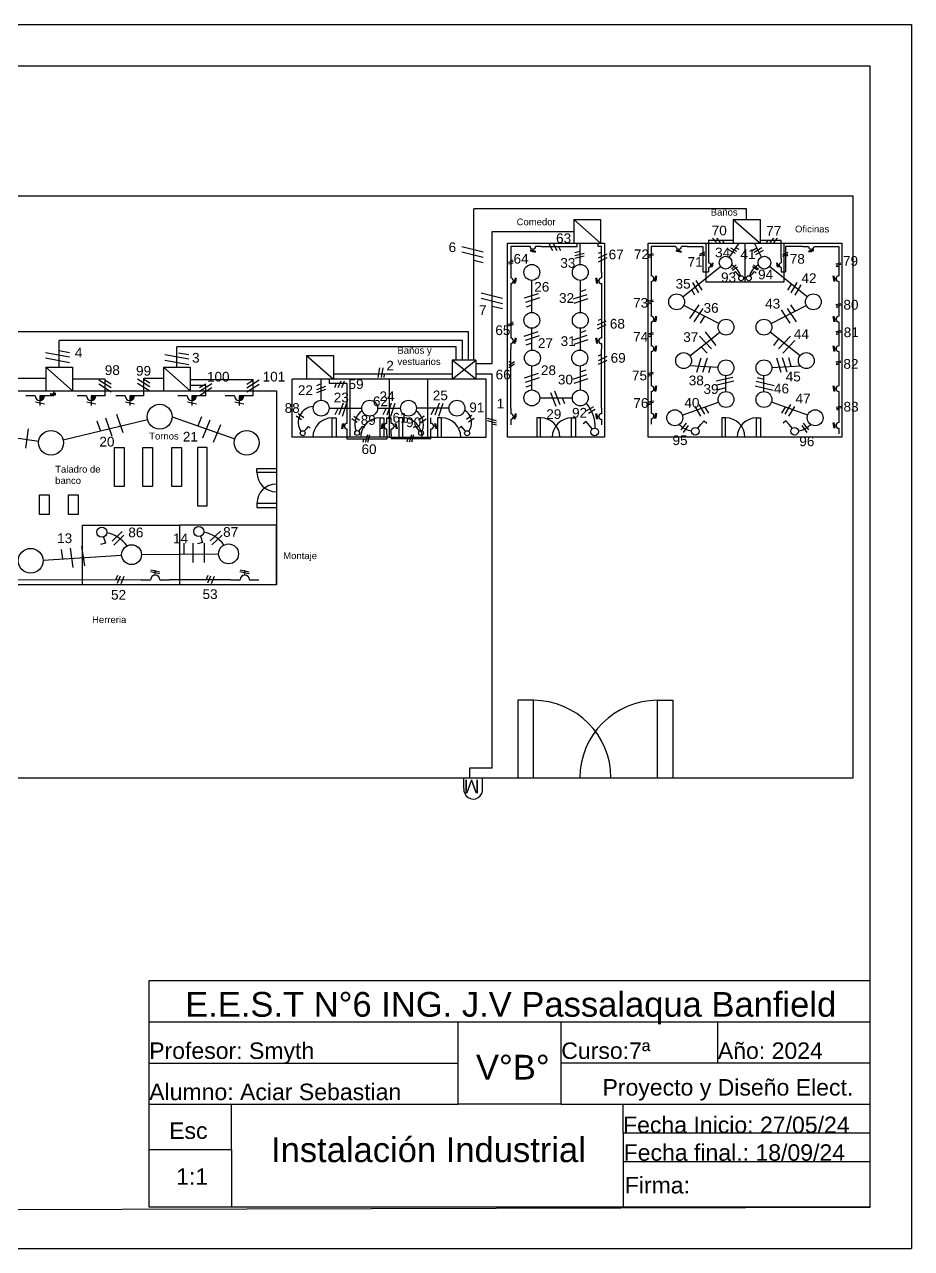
# Model space of a CAD drawing. Header units: metres. Extents: x 1827199 to 1827927, y 1261202 to 1261265.
# Drawn here: x 1827534 to 1827579.8, y 1261201.9 to 1261265 of the extents above; entities that cross this region are included whole.
import ezdxf

# ---------------------------------------------------------------- set-up
doc = ezdxf.new("R2010")
doc.units = ezdxf.units.M
for name, color, linetype, true_color in [('IUG 1', 212, 'Continuous', 0xbd00bd), ('Llaves', 7, 'Continuous', 0x594fb0), ('TP', 7, 'Continuous', 0x0544ff), ('TS', 7, 'Continuous', 0x0a9e4f)]:
    doc.layers.add(name, color=color, linetype=linetype, true_color=true_color)
for name, color, linetype in [('IUG 2', 1, 'Continuous'), ('IUG 5', 242, 'Continuous'), ('Ref', 7, 'Continuous'), ('TUG 1-2', 130, 'Continuous'), ('TUG 3', 120, 'Continuous'), ('TUG 5', 90, 'Continuous'), ('TUG 5-2', 140, 'Continuous'), ('TUG1', 50, 'Continuous')]:
    doc.layers.add(name, color=color, linetype=linetype)
doc.styles.get("Standard").update_dxf_attribs({"font": 'arial.ttf'})

msp = doc.modelspace()

# ---------------------------------------------------------------- hatches: boundary and pattern name
at = {"true_color": 0x000000}
h = msp.add_hatch(color=18, dxfattribs=at)
h.dxf.hatch_style = 1
h.paths.add_polyline_path([(1827535.041, 1261245.827), (1827534.801, 1261245.827), (1827534.801, 1261245.587, 0.414214)])
h = msp.add_hatch(color=18, dxfattribs=at)
h.dxf.hatch_style = 1
h.paths.add_polyline_path([(1827537.69, 1261245.827), (1827537.45, 1261245.827), (1827537.45, 1261245.587, 0.414214)])
h = msp.add_hatch(color=18, dxfattribs=at)
h.dxf.hatch_style = 1
h.paths.add_polyline_path([(1827539.682, 1261245.827), (1827539.442, 1261245.827), (1827539.442, 1261245.587, 0.414214)])
h = msp.add_hatch(color=18, dxfattribs=at)
h.dxf.hatch_style = 1
h.paths.add_polyline_path([(1827542.882, 1261245.827), (1827542.642, 1261245.827), (1827542.642, 1261245.587, 0.414214)])
h = msp.add_hatch(color=18, dxfattribs=at)
h.dxf.hatch_style = 1
h.paths.add_polyline_path([(1827545.32, 1261245.827), (1827545.08, 1261245.827), (1827545.08, 1261245.587, 0.414214)])

# ---------------------------------------------------------------- linework, layer by layer
for p, q in [((1827490.506, 1261264.974), (1827579.756, 1261264.974)), ((1827579.756, 1261264.974), (1827579.756, 1261201.862)), ((1827494.756, 1261262.849), (1827577.631, 1261262.849)), ((1827577.631, 1261203.987), (1827577.631, 1261262.849)), ((1827576.751, 1261256.128), (1827496.751, 1261256.128)), ((1827576.751, 1261226.128), (1827576.751, 1261256.128)), ((1827562.339, 1261254.915), (1827563.723, 1261254.915)), ((1827562.339, 1261254.915), (1827563.723, 1261253.692)), ((1827562.339, 1261254.915), (1827562.339, 1261253.692)), ((1827563.723, 1261254.915), (1827563.723, 1261253.692)), ((1827570.562, 1261254.915), (1827571.946, 1261254.915)), ((1827570.562, 1261254.915), (1827571.946, 1261253.692)), ((1827570.562, 1261254.915), (1827570.562, 1261253.692)), ((1827571.946, 1261254.915), (1827571.946, 1261253.692)), ((1827558.927, 1261253.692), (1827563.927, 1261253.692)), ((1827558.927, 1261243.692), (1827558.927, 1261253.692)), ((1827560.083, 1261253.533), (1827559.795, 1261253.533)), ((1827560.659, 1261253.533), (1827560.371, 1261253.533)), ((1827563.927, 1261253.692), (1827563.927, 1261243.692)), ((1827566.168, 1261253.692), (1827576.168, 1261253.692)), ((1827566.168, 1261243.692), (1827566.168, 1261253.692)), ((1827567.606, 1261253.533), (1827567.318, 1261253.533)), ((1827568.182, 1261253.533), (1827567.894, 1261253.533)), ((1827569.168, 1261251.692), (1827569.168, 1261253.692)), ((1827571.168, 1261253.692), (1827571.168, 1261251.692)), ((1827573.168, 1261253.692), (1827573.168, 1261251.692)), ((1827574.154, 1261253.533), (1827574.442, 1261253.533)), ((1827574.73, 1261253.533), (1827575.018, 1261253.533)), ((1827576.168, 1261253.692), (1827576.168, 1261243.692)), ((1827559.079, 1261252.811), (1827559.202, 1261252.836)), ((1827560.086, 1261253.297), (1827560.368, 1261253.237)), ((1827560.094, 1261253.347), (1827560.376, 1261253.287)), ((1827560.227, 1261253.389), (1827560.227, 1261253.236)), ((1827566.439, 1261253.151), (1827566.185, 1261253.1)), ((1827566.45, 1261253.081), (1827566.196, 1261253.03)), ((1827566.327, 1261252.98), (1827566.204, 1261252.956)), ((1827567.609, 1261253.297), (1827567.891, 1261253.237)), ((1827567.616, 1261253.347), (1827567.898, 1261253.287)), ((1827567.75, 1261253.389), (1827567.75, 1261253.236)), ((1827568.831, 1261253.048), (1827569.099, 1261253.162)), ((1827568.833, 1261253.132), (1827569.1, 1261253.247)), ((1827568.989, 1261253.04), (1827569.105, 1261253.09)), ((1827569.295, 1261252.913), (1827569.295, 1261252.682)), ((1827573.041, 1261252.913), (1827573.041, 1261252.682)), ((1827573.117, 1261253.033), (1827573.385, 1261253.147)), ((1827573.119, 1261253.118), (1827573.387, 1261253.232)), ((1827573.275, 1261253.025), (1827573.391, 1261253.075)), ((1827574.72, 1261253.347), (1827574.437, 1261253.287)), ((1827574.727, 1261253.297), (1827574.445, 1261253.237)), ((1827574.586, 1261253.389), (1827574.586, 1261253.236)), ((1827558.955, 1261252.711), (1827559.21, 1261252.762)), ((1827558.967, 1261252.64), (1827559.221, 1261252.691)), ((1827559.086, 1261252.192), (1827559.086, 1261251.904)), ((1827563.768, 1261252.192), (1827563.768, 1261251.904)), ((1827566.327, 1261252.297), (1827566.327, 1261252.009)), ((1827569.295, 1261252.452), (1827569.295, 1261252.222)), ((1827569.41, 1261252.567), (1827569.533, 1261252.567)), ((1827569.444, 1261252.46), (1827569.492, 1261252.686)), ((1827569.484, 1261252.454), (1827569.532, 1261252.68)), ((1827570.721, 1261252.585), (1827570.467, 1261252.366)), ((1827570.525, 1261252.304), (1827570.788, 1261252.471)), ((1827570.681, 1261252.245), (1827570.587, 1261252.158)), ((1827570.785, 1261252.119), (1827570.681, 1261252.245)), ((1827571.811, 1261252.304), (1827571.548, 1261252.471)), ((1827571.55, 1261252.119), (1827571.654, 1261252.245)), ((1827571.615, 1261252.585), (1827571.868, 1261252.366)), ((1827571.654, 1261252.245), (1827571.749, 1261252.158)), ((1827572.851, 1261252.454), (1827572.803, 1261252.68)), ((1827572.925, 1261252.567), (1827572.803, 1261252.567)), ((1827572.892, 1261252.46), (1827572.844, 1261252.686)), ((1827573.041, 1261252.452), (1827573.041, 1261252.222)), ((1827576.107, 1261252.675), (1827575.853, 1261252.624)), ((1827576.119, 1261252.604), (1827575.864, 1261252.553)), ((1827575.995, 1261252.504), (1827575.872, 1261252.479)), ((1827576.009, 1261252.297), (1827576.009, 1261252.009)), ((1827559.086, 1261251.616), (1827559.086, 1261251.328)), ((1827559.23, 1261251.76), (1827559.383, 1261251.76)), ((1827559.272, 1261251.626), (1827559.332, 1261251.908)), ((1827559.323, 1261251.619), (1827559.382, 1261251.901)), ((1827563.624, 1261251.76), (1827563.47, 1261251.76)), ((1827563.531, 1261251.619), (1827563.471, 1261251.901)), ((1827563.582, 1261251.626), (1827563.522, 1261251.908)), ((1827563.768, 1261251.616), (1827563.768, 1261251.328)), ((1827566.327, 1261251.721), (1827566.327, 1261251.433)), ((1827566.471, 1261251.865), (1827566.624, 1261251.865)), ((1827566.513, 1261251.731), (1827566.573, 1261252.013)), ((1827566.563, 1261251.724), (1827566.623, 1261252.006)), ((1827568.786, 1261251.144), (1827568.476, 1261251.663)), ((1827568.959, 1261251.268), (1827568.65, 1261251.781)), ((1827571.168, 1261251.692), (1827569.168, 1261251.692)), ((1827570.891, 1261251.991), (1827570.785, 1261252.119)), ((1827573.168, 1261251.692), (1827571.168, 1261251.692)), ((1827571.444, 1261251.991), (1827571.55, 1261252.119)), ((1827573.377, 1261251.268), (1827573.563, 1261251.577)), ((1827573.55, 1261251.144), (1827573.859, 1261251.663)), ((1827575.865, 1261251.865), (1827575.711, 1261251.865)), ((1827575.772, 1261251.724), (1827575.712, 1261252.006)), ((1827575.823, 1261251.731), (1827575.763, 1261252.013)), ((1827576.009, 1261251.721), (1827576.009, 1261251.433)), ((1827560.504, 1261251.094), (1827559.782, 1261250.858)), ((1827562.304, 1261250.824), (1827563.025, 1261251.06)), ((1827562.683, 1261251.204), (1827562.985, 1261251.302)), ((1827568.581, 1261251.024), (1827568.419, 1261251.295)), ((1827573.755, 1261251.024), (1827574.064, 1261251.543)), ((1827560.565, 1261250.879), (1827559.843, 1261250.643)), ((1827560.185, 1261250.499), (1827559.884, 1261250.4)), ((1827562.365, 1261250.608), (1827563.086, 1261250.844)), ((1827566.436, 1261250.754), (1827566.182, 1261250.703)), ((1827566.448, 1261250.683), (1827566.193, 1261250.632)), ((1827566.324, 1261250.583), (1827566.201, 1261250.558)), ((1827568.325, 1261249.823), (1827568.799, 1261250.525)), ((1827568.99, 1261250.334), (1827568.534, 1261249.651)), ((1827573.345, 1261250.334), (1827573.801, 1261249.651)), ((1827573.759, 1261250.196), (1827573.536, 1261250.525)), ((1827576.109, 1261250.576), (1827575.855, 1261250.525)), ((1827576.12, 1261250.505), (1827575.866, 1261250.454)), ((1827575.997, 1261250.405), (1827575.874, 1261250.38)), ((1827566.327, 1261250.215), (1827566.327, 1261249.927)), ((1827566.471, 1261249.783), (1827566.624, 1261249.783)), ((1827566.513, 1261249.649), (1827566.573, 1261249.931)), ((1827566.563, 1261249.642), (1827566.623, 1261249.924)), ((1827569.086, 1261249.934), (1827568.851, 1261249.582)), ((1827573.029, 1261250.265), (1827573.485, 1261249.582)), ((1827575.865, 1261249.783), (1827575.711, 1261249.783)), ((1827575.772, 1261249.642), (1827575.712, 1261249.924)), ((1827575.823, 1261249.649), (1827575.763, 1261249.931)), ((1827576.009, 1261250.215), (1827576.009, 1261249.927)), ((1827558.962, 1261249.521), (1827559.217, 1261249.572)), ((1827558.974, 1261249.45), (1827559.228, 1261249.501)), ((1827559.086, 1261249.621), (1827559.209, 1261249.646)), ((1827559.086, 1261249.096), (1827559.086, 1261248.808)), ((1827560.491, 1261249.129), (1827559.769, 1261248.893)), ((1827562.684, 1261249.093), (1827562.986, 1261249.192)), ((1827563.768, 1261249.096), (1827563.768, 1261248.808)), ((1827566.439, 1261249.072), (1827566.185, 1261249.021)), ((1827566.327, 1261249.639), (1827566.327, 1261249.351)), ((1827569.684, 1261248.415), (1827569.124, 1261249.131)), ((1827576.109, 1261249.177), (1827575.855, 1261249.126)), ((1827576.121, 1261249.106), (1827575.866, 1261249.055)), ((1827576.009, 1261249.639), (1827576.009, 1261249.351)), ((1827559.086, 1261248.52), (1827559.086, 1261248.232)), ((1827559.23, 1261248.664), (1827559.383, 1261248.664)), ((1827559.272, 1261248.53), (1827559.332, 1261248.812)), ((1827559.323, 1261248.523), (1827559.382, 1261248.805)), ((1827560.551, 1261248.914), (1827559.83, 1261248.678)), ((1827560.172, 1261248.534), (1827559.87, 1261248.435)), ((1827562.305, 1261248.713), (1827563.026, 1261248.949)), ((1827562.365, 1261248.498), (1827563.087, 1261248.734)), ((1827563.624, 1261248.664), (1827563.47, 1261248.664)), ((1827563.531, 1261248.523), (1827563.471, 1261248.805)), ((1827563.582, 1261248.53), (1827563.522, 1261248.812)), ((1827563.768, 1261248.52), (1827563.768, 1261248.232)), ((1827566.45, 1261249.002), (1827566.196, 1261248.951)), ((1827566.327, 1261248.901), (1827566.204, 1261248.877)), ((1827566.327, 1261248.692), (1827566.327, 1261248.404)), ((1827566.513, 1261248.126), (1827566.573, 1261248.408)), ((1827569.438, 1261248.249), (1827568.82, 1261248.896)), ((1827572.652, 1261248.415), (1827572.919, 1261248.758)), ((1827572.897, 1261248.249), (1827573.515, 1261248.896)), ((1827573.12, 1261248.025), (1827573.738, 1261248.672)), ((1827575.823, 1261248.126), (1827575.763, 1261248.408)), ((1827575.997, 1261249.006), (1827575.874, 1261248.981)), ((1827576.009, 1261248.692), (1827576.009, 1261248.404)), ((1827548.562, 1261247.915), (1827549.945, 1261247.915)), ((1827548.562, 1261247.915), (1827549.945, 1261246.692)), ((1827548.562, 1261247.915), (1827548.562, 1261246.692)), ((1827549.945, 1261247.915), (1827549.945, 1261246.692)), ((1827566.327, 1261248.116), (1827566.327, 1261247.828)), ((1827566.471, 1261248.26), (1827566.624, 1261248.26)), ((1827566.563, 1261248.119), (1827566.623, 1261248.401)), ((1827568.687, 1261247.046), (1827568.915, 1261247.786)), ((1827569.216, 1261248.025), (1827568.903, 1261248.352)), ((1827569, 1261247.046), (1827569.228, 1261247.786)), ((1827573.034, 1261247.036), (1827572.806, 1261247.777)), ((1827573.335, 1261247.046), (1827573.107, 1261247.786)), ((1827573.558, 1261247.342), (1827573.421, 1261247.786)), ((1827575.865, 1261248.26), (1827575.711, 1261248.26)), ((1827575.772, 1261248.119), (1827575.712, 1261248.401)), ((1827576.009, 1261248.116), (1827576.009, 1261247.828)), ((1827535.107, 1261247.3), (1827536.491, 1261247.3)), ((1827535.107, 1261247.3), (1827536.491, 1261246.077)), ((1827535.107, 1261247.3), (1827535.107, 1261246.077)), ((1827536.491, 1261247.3), (1827536.491, 1261246.077)), ((1827541.177, 1261247.3), (1827542.56, 1261247.3)), ((1827541.177, 1261247.3), (1827542.56, 1261246.077)), ((1827541.177, 1261247.3), (1827541.177, 1261246.077)), ((1827542.56, 1261247.3), (1827542.56, 1261246.077)), ((1827557.285, 1261246.692), (1827556.062, 1261247.672)), ((1827556.062, 1261246.692), (1827557.285, 1261247.672)), ((1827557.285, 1261247.672), (1827557.285, 1261246.692)), ((1827562.673, 1261247.073), (1827562.974, 1261247.172)), ((1827569.301, 1261247.036), (1827569.386, 1261247.31)), ((1827576.106, 1261247.622), (1827575.852, 1261247.571)), ((1827576.118, 1261247.551), (1827575.863, 1261247.5)), ((1827575.995, 1261247.45), (1827575.871, 1261247.426)), ((1827547.815, 1261243.692), (1827547.815, 1261246.692)), ((1827550.815, 1261246.692), (1827547.815, 1261246.692)), ((1827550.815, 1261243.692), (1827550.815, 1261246.692)), ((1827552.815, 1261246.692), (1827550.815, 1261246.692)), ((1827552.815, 1261246.692), (1827552.815, 1261243.692)), ((1827554.815, 1261246.692), (1827552.815, 1261246.692)), ((1827554.815, 1261243.692), (1827554.815, 1261246.692)), ((1827557.815, 1261246.692), (1827554.815, 1261246.692)), ((1827557.815, 1261243.692), (1827557.815, 1261246.692)), ((1827560.496, 1261246.972), (1827559.774, 1261246.736)), ((1827560.556, 1261246.756), (1827559.835, 1261246.521)), ((1827562.293, 1261246.694), (1827563.015, 1261246.93)), ((1827562.354, 1261246.478), (1827563.075, 1261246.714)), ((1827566.438, 1261247.033), (1827566.183, 1261246.982)), ((1827566.449, 1261246.962), (1827566.195, 1261246.911)), ((1827566.326, 1261246.862), (1827566.203, 1261246.837)), ((1827566.327, 1261246.632), (1827566.327, 1261246.344)), ((1827570.59, 1261246.583), (1827569.656, 1261246.362)), ((1827570.547, 1261246.768), (1827569.677, 1261246.583)), ((1827571.746, 1261246.583), (1827572.68, 1261246.362)), ((1827571.789, 1261246.768), (1827572.147, 1261246.692)), ((1827576.009, 1261246.632), (1827576.009, 1261246.344)), ((1827507.003, 1261246.077), (1827547.003, 1261246.077)), ((1827547.003, 1261246.077), (1827547.003, 1261236.077)), ((1827560.177, 1261246.377), (1827559.875, 1261246.278)), ((1827561.131, 1261246.003), (1827561.416, 1261245.299)), ((1827561.341, 1261246.078), (1827561.627, 1261245.375)), ((1827566.327, 1261246.056), (1827566.327, 1261245.768)), ((1827566.471, 1261246.2), (1827566.624, 1261246.2)), ((1827566.513, 1261246.066), (1827566.573, 1261246.348)), ((1827566.563, 1261246.059), (1827566.623, 1261246.341)), ((1827570.189, 1261246.24), (1827569.71, 1261246.126)), ((1827571.692, 1261246.347), (1827572.626, 1261246.126)), ((1827575.865, 1261246.2), (1827575.711, 1261246.2)), ((1827575.772, 1261246.059), (1827575.712, 1261246.341)), ((1827575.823, 1261246.066), (1827575.763, 1261246.348)), ((1827576.009, 1261246.056), (1827576.009, 1261245.768)), ((1827534.561, 1261245.827), (1827534.081, 1261245.827)), ((1827534.578, 1261245.516), (1827535.048, 1261245.416)), ((1827535.041, 1261245.827), (1827534.801, 1261245.827)), ((1827534.801, 1261245.827), (1827534.801, 1261245.587)), ((1827534.801, 1261245.587), (1827534.801, 1261245.331)), ((1827535.521, 1261245.827), (1827535.041, 1261245.827)), ((1827537.21, 1261245.827), (1827536.73, 1261245.827)), ((1827537.226, 1261245.516), (1827537.697, 1261245.416)), ((1827537.69, 1261245.827), (1827537.45, 1261245.827)), ((1827537.45, 1261245.827), (1827537.45, 1261245.587)), ((1827537.45, 1261245.587), (1827537.45, 1261245.331)), ((1827538.17, 1261245.827), (1827537.69, 1261245.827)), ((1827539.202, 1261245.827), (1827538.722, 1261245.827)), ((1827539.219, 1261245.516), (1827539.689, 1261245.416)), ((1827539.682, 1261245.827), (1827539.442, 1261245.827)), ((1827539.442, 1261245.827), (1827539.442, 1261245.587)), ((1827539.442, 1261245.587), (1827539.442, 1261245.331)), ((1827540.162, 1261245.827), (1827539.682, 1261245.827)), ((1827542.402, 1261245.827), (1827541.922, 1261245.827)), ((1827542.419, 1261245.516), (1827542.889, 1261245.416)), ((1827542.882, 1261245.827), (1827542.642, 1261245.827)), ((1827542.642, 1261245.827), (1827542.642, 1261245.587)), ((1827542.642, 1261245.587), (1827542.642, 1261245.331)), ((1827543.362, 1261245.827), (1827542.882, 1261245.827)), ((1827544.84, 1261245.827), (1827544.36, 1261245.827)), ((1827544.857, 1261245.516), (1827545.327, 1261245.416)), ((1827545.32, 1261245.827), (1827545.08, 1261245.827)), ((1827545.08, 1261245.827), (1827545.08, 1261245.587)), ((1827545.08, 1261245.587), (1827545.08, 1261245.331)), ((1827545.8, 1261245.827), (1827545.32, 1261245.827)), ((1827550.441, 1261245.456), (1827550.218, 1261244.84)), ((1827550.622, 1261245.443), (1827550.404, 1261244.767)), ((1827552.923, 1261245.452), (1827552.701, 1261244.835)), ((1827553.105, 1261245.438), (1827552.887, 1261244.763)), ((1827555.405, 1261245.444), (1827555.183, 1261244.827)), ((1827555.587, 1261245.43), (1827555.369, 1261244.755)), ((1827561.746, 1261245.726), (1827561.866, 1261245.432)), ((1827563.351, 1261245.257), (1827562.999, 1261245.056)), ((1827566.442, 1261245.553), (1827566.188, 1261245.502)), ((1827566.454, 1261245.482), (1827566.199, 1261245.431)), ((1827566.331, 1261245.382), (1827566.207, 1261245.357)), ((1827568.899, 1261244.782), (1827568.601, 1261245.279)), ((1827569.103, 1261244.878), (1827568.805, 1261245.375)), ((1827569.097, 1261245.249), (1827569.279, 1261244.933)), ((1827573.239, 1261245.249), (1827573.057, 1261244.933)), ((1827573.233, 1261244.878), (1827573.531, 1261245.375)), ((1827573.437, 1261244.782), (1827573.734, 1261245.279)), ((1827576.125, 1261245.285), (1827575.87, 1261245.234)), ((1827538.538, 1261243.726), (1827538.208, 1261244.673)), ((1827539.099, 1261243.921), (1827538.769, 1261244.869)), ((1827542.968, 1261244.297), (1827543.162, 1261244.764)), ((1827548.304, 1261244.592), (1827548.027, 1261244.778)), ((1827548.132, 1261244.912), (1827548.424, 1261244.706)), ((1827550.182, 1261245.192), (1827550.01, 1261244.853)), ((1827550.657, 1261244.409), (1827550.657, 1261244.697)), ((1827551.174, 1261244.458), (1827550.897, 1261244.644)), ((1827551.002, 1261244.778), (1827551.294, 1261244.573)), ((1827552.664, 1261245.188), (1827552.492, 1261244.849)), ((1827552.703, 1261244.409), (1827552.703, 1261244.697)), ((1827552.927, 1261244.409), (1827552.927, 1261244.697)), ((1827554.629, 1261244.778), (1827554.337, 1261244.573)), ((1827554.457, 1261244.458), (1827554.734, 1261244.644)), ((1827555.147, 1261245.179), (1827554.974, 1261244.841)), ((1827554.974, 1261244.409), (1827554.974, 1261244.697)), ((1827557.091, 1261244.812), (1827556.799, 1261244.607)), ((1827556.918, 1261244.492), (1827557.196, 1261244.679)), ((1827559.086, 1261245.195), (1827559.086, 1261244.907)), ((1827559.086, 1261244.619), (1827559.086, 1261244.331)), ((1827559.23, 1261244.763), (1827559.383, 1261244.763)), ((1827559.272, 1261244.629), (1827559.332, 1261244.912)), ((1827559.323, 1261244.622), (1827559.382, 1261244.904)), ((1827563.446, 1261245.116), (1827563.094, 1261244.915)), ((1827563.624, 1261244.763), (1827563.47, 1261244.763)), ((1827563.531, 1261244.622), (1827563.471, 1261244.904)), ((1827563.582, 1261244.629), (1827563.522, 1261244.912)), ((1827563.768, 1261245.195), (1827563.768, 1261244.907)), ((1827563.768, 1261244.619), (1827563.768, 1261244.331)), ((1827566.327, 1261245.224), (1827566.327, 1261244.936)), ((1827566.327, 1261244.648), (1827566.327, 1261244.36)), ((1827566.471, 1261244.792), (1827566.624, 1261244.792)), ((1827566.513, 1261244.658), (1827566.573, 1261244.941)), ((1827566.563, 1261244.651), (1827566.623, 1261244.933)), ((1827576.136, 1261245.214), (1827575.882, 1261245.163)), ((1827576.013, 1261245.114), (1827575.89, 1261245.089)), ((1827576.009, 1261244.733), (1827576.009, 1261244.445)), ((1827534.085, 1261243.133), (1827534.225, 1261244.127)), ((1827537.949, 1261243.996), (1827537.766, 1261244.519)), ((1827543.209, 1261243.658), (1827543.594, 1261244.584)), ((1827543.757, 1261243.43), (1827544.142, 1261244.356)), ((1827548.442, 1261243.997), (1827548.548, 1261244.125)), ((1827548.548, 1261244.125), (1827548.652, 1261244.251)), ((1827548.652, 1261244.251), (1827548.746, 1261244.164)), ((1827550.513, 1261244.265), (1827550.359, 1261244.265)), ((1827550.42, 1261244.406), (1827550.36, 1261244.124)), ((1827550.47, 1261244.399), (1827550.41, 1261244.117)), ((1827550.657, 1261243.833), (1827550.657, 1261244.121)), ((1827551.25, 1261244.007), (1827551.356, 1261244.136)), ((1827551.356, 1261244.136), (1827551.46, 1261244.261)), ((1827551.46, 1261244.261), (1827551.554, 1261244.175)), ((1827552.559, 1261244.265), (1827552.406, 1261244.265)), ((1827552.467, 1261244.406), (1827552.407, 1261244.124)), ((1827552.517, 1261244.399), (1827552.457, 1261244.117)), ((1827552.703, 1261243.833), (1827552.703, 1261244.121)), ((1827552.927, 1261243.833), (1827552.927, 1261244.121)), ((1827553.071, 1261244.265), (1827553.225, 1261244.265)), ((1827553.114, 1261244.399), (1827553.174, 1261244.117)), ((1827553.164, 1261244.406), (1827553.224, 1261244.124)), ((1827554.171, 1261244.261), (1827554.077, 1261244.175)), ((1827554.275, 1261244.136), (1827554.171, 1261244.261)), ((1827554.381, 1261244.007), (1827554.275, 1261244.136)), ((1827554.974, 1261243.833), (1827554.974, 1261244.121)), ((1827555.118, 1261244.265), (1827555.272, 1261244.265)), ((1827555.161, 1261244.399), (1827555.221, 1261244.117)), ((1827555.211, 1261244.406), (1827555.271, 1261244.124)), ((1827556.547, 1261244.251), (1827556.453, 1261244.164)), ((1827556.651, 1261244.125), (1827556.547, 1261244.251)), ((1827556.757, 1261243.997), (1827556.651, 1261244.125)), ((1827562.97, 1261244.51), (1827562.824, 1261244.377)), ((1827563.129, 1261244.317), (1827562.97, 1261244.51)), ((1827563.293, 1261244.119), (1827563.129, 1261244.317)), ((1827567.883, 1261244.071), (1827568.156, 1261244.425)), ((1827568.238, 1261244.293), (1827567.974, 1261243.944)), ((1827568.732, 1261244.152), (1827568.895, 1261244.35)), ((1827568.895, 1261244.35), (1827569.055, 1261244.543)), ((1827569.055, 1261244.543), (1827569.2, 1261244.41)), ((1827573.281, 1261244.543), (1827573.135, 1261244.41)), ((1827573.44, 1261244.35), (1827573.281, 1261244.543)), ((1827573.603, 1261244.152), (1827573.44, 1261244.35)), ((1827574.098, 1261244.293), (1827574.362, 1261243.944)), ((1827574.453, 1261244.071), (1827574.179, 1261244.425)), ((1827575.865, 1261244.301), (1827575.711, 1261244.301)), ((1827575.772, 1261244.16), (1827575.712, 1261244.442)), ((1827575.823, 1261244.167), (1827575.763, 1261244.449)), ((1827576.009, 1261244.157), (1827576.009, 1261243.869)), ((1827550.815, 1261243.692), (1827547.815, 1261243.692)), ((1827552.815, 1261243.692), (1827550.815, 1261243.692)), ((1827552.815, 1261243.692), (1827554.815, 1261243.692)), ((1827554.815, 1261243.692), (1827557.815, 1261243.692)), ((1827563.927, 1261243.692), (1827558.927, 1261243.692)), ((1827576.168, 1261243.692), (1827566.168, 1261243.692)), ((1827534.788, 1261239.717), (1827534.788, 1261240.717)), ((1827534.788, 1261240.717), (1827535.288, 1261240.717)), ((1827535.288, 1261240.717), (1827535.288, 1261239.717)), ((1827536.286, 1261239.717), (1827536.286, 1261240.717)), ((1827536.286, 1261240.717), (1827536.786, 1261240.717)), ((1827536.786, 1261240.717), (1827536.786, 1261239.717)), ((1827535.288, 1261239.717), (1827534.788, 1261239.717)), ((1827536.786, 1261239.717), (1827536.286, 1261239.717)), ((1827537.003, 1261236.077), (1827537.003, 1261239.159)), ((1827537.003, 1261239.159), (1827542.003, 1261239.159)), ((1827547.003, 1261239.159), (1827542.003, 1261239.159)), ((1827542.003, 1261239.159), (1827542.003, 1261236.077)), ((1827547.003, 1261236.159), (1827547.003, 1261239.159)), ((1827538.084, 1261238.546), (1827538.195, 1261238.223)), ((1827538.084, 1261238.546), (1827538.193, 1261238.23)), ((1827539.051, 1261238.84), (1827538.529, 1261238.334)), ((1827539.136, 1261238.642), (1827538.615, 1261238.135)), ((1827543.084, 1261238.587), (1827543.195, 1261238.264)), ((1827543.084, 1261238.587), (1827543.193, 1261238.271)), ((1827544.115, 1261238.85), (1827543.594, 1261238.343)), ((1827544.201, 1261238.651), (1827543.679, 1261238.144)), ((1827535.993, 1261237.422), (1827535.923, 1261237.903)), ((1827536.531, 1261236.978), (1827536.386, 1261237.971)), ((1827537.118, 1261237.064), (1827536.973, 1261238.057)), ((1827538.193, 1261238.23), (1827537.939, 1261238.157)), ((1827542.241, 1261237.676), (1827542.241, 1261238.23)), ((1827542.709, 1261237.227), (1827542.709, 1261238.23)), ((1827543.193, 1261238.271), (1827542.939, 1261238.198)), ((1827543.303, 1261237.227), (1827543.303, 1261238.23)), ((1827538.731, 1261236.338), (1827538.832, 1261236.581)), ((1827538.818, 1261236.175), (1827538.972, 1261236.548)), ((1827539.005, 1261236.155), (1827539.159, 1261236.528)), ((1827540.982, 1261236.652), (1827540.512, 1261236.752)), ((1827540.994, 1261236.736), (1827540.524, 1261236.836)), ((1827540.759, 1261236.582), (1827540.759, 1261236.838)), ((1827543.387, 1261236.342), (1827543.488, 1261236.586)), ((1827543.474, 1261236.179), (1827543.628, 1261236.552)), ((1827543.661, 1261236.159), (1827543.815, 1261236.532)), ((1827545.594, 1261236.652), (1827545.124, 1261236.752)), ((1827545.606, 1261236.736), (1827545.136, 1261236.836)), ((1827545.371, 1261236.582), (1827545.371, 1261236.838)), ((1827537.003, 1261236.077), (1827507.003, 1261236.077)), ((1827542.003, 1261236.077), (1827537.003, 1261236.077)), ((1827539.167, 1261236.077), (1827539.167, 1261236.077)), ((1827540.039, 1261236.342), (1827540.519, 1261236.342)), ((1827540.999, 1261236.342), (1827541.479, 1261236.342)), ((1827547.003, 1261236.077), (1827542.003, 1261236.077)), ((1827544.651, 1261236.342), (1827545.131, 1261236.342)), ((1827545.611, 1261236.342), (1827546.091, 1261236.342)), ((1827496.751, 1261226.128), (1827576.751, 1261226.128)), ((1827556.678, 1261225.589), (1827556.678, 1261226.132)), ((1827557.63, 1261225.586), (1827557.63, 1261226.128)), ((1827540.444, 1261203.987), (1827540.444, 1261215.674)), ((1827540.444, 1261215.674), (1827577.631, 1261215.674)), ((1827540.444, 1261213.549), (1827577.631, 1261213.549)), ((1827540.444, 1261213.549), (1827542.569, 1261213.549)), ((1827540.444, 1261213.549), (1827540.869, 1261213.549)), ((1827556.381, 1261211.424), (1827556.381, 1261213.549)), ((1827561.694, 1261209.299), (1827561.694, 1261213.549)), ((1827569.769, 1261211.424), (1827569.769, 1261213.549)), ((1827540.444, 1261211.424), (1827556.381, 1261211.424)), ((1827556.381, 1261209.299), (1827556.381, 1261211.424)), ((1827577.631, 1261211.424), (1827561.694, 1261211.424)), ((1827540.444, 1261209.299), (1827556.381, 1261209.299)), ((1827544.694, 1261206.962), (1827544.694, 1261209.299)), ((1827561.694, 1261209.299), (1827556.381, 1261209.299)), ((1827561.694, 1261209.299), (1827577.631, 1261209.299)), ((1827564.881, 1261207.812), (1827564.881, 1261209.299)), ((1827577.631, 1261207.812), (1827564.881, 1261207.812)), ((1827564.881, 1261207.812), (1827564.881, 1261203.987)), ((1827540.444, 1261206.962), (1827544.694, 1261206.962)), ((1827544.694, 1261206.962), (1827544.694, 1261203.987)), ((1827577.631, 1261206.324), (1827564.881, 1261206.324)), ((1827517.702, 1261203.825), (1827577.631, 1261203.987)), ((1827577.631, 1261203.987), (1827540.444, 1261203.987)), ((1827490.506, 1261201.862), (1827579.756, 1261201.862))]:
    msp.add_line(p, q)
msp.add_lwpolyline([(1827557.285, 1261247.672), (1827556.062, 1261247.672), (1827556.062, 1261246.696)])
for points in [[(1827538.653, 1261243.156), (1827538.953, 1261243.156), (1827539.153, 1261243.156), (1827539.153, 1261241.156), (1827538.953, 1261241.156), (1827538.653, 1261241.156)], [(1827540.111, 1261243.156), (1827540.411, 1261243.156), (1827540.611, 1261243.156), (1827540.611, 1261241.156), (1827540.411, 1261241.156), (1827540.111, 1261241.156)], [(1827541.612, 1261243.156), (1827541.912, 1261243.156), (1827542.112, 1261243.156), (1827542.112, 1261241.156), (1827541.912, 1261241.156), (1827541.612, 1261241.156)], [(1827543.228, 1261240.156), (1827543.428, 1261240.156), (1827543.428, 1261243.156), (1827543.228, 1261243.156), (1827542.928, 1261243.156), (1827542.928, 1261240.156)]]:
    msp.add_lwpolyline(points, close=True)
for centre, radius in [((1827570.168, 1261252.692), 0.328), ((1827572.168, 1261252.692), 0.328), ((1827560.177, 1261252.192), 0.41), ((1827562.677, 1261252.192), 0.41), ((1827570.972, 1261251.892), 0.127), ((1827571.363, 1261251.892), 0.127), ((1827567.643, 1261250.675), 0.41), ((1827574.693, 1261250.675), 0.41), ((1827560.177, 1261249.719), 0.41), ((1827562.677, 1261249.719), 0.41), ((1827570.189, 1261249.368), 0.41), ((1827572.147, 1261249.368), 0.41), ((1827560.207, 1261247.775), 0.41), ((1827562.647, 1261247.775), 0.41), ((1827568.005, 1261247.643), 0.41), ((1827574.33, 1261247.643), 0.41), ((1827570.189, 1261247.269), 0.41), ((1827572.147, 1261247.269), 0.41), ((1827560.177, 1261245.719), 0.41), ((1827562.677, 1261245.719), 0.41), ((1827570.189, 1261245.64), 0.41), ((1827572.147, 1261245.64), 0.41), ((1827540.983, 1261244.749), 0.64), ((1827549.315, 1261245.192), 0.41), ((1827551.815, 1261245.192), 0.41), ((1827553.815, 1261245.192), 0.41), ((1827556.315, 1261245.192), 0.41), ((1827567.548, 1261244.695), 0.41), ((1827574.787, 1261244.695), 0.41), ((1827535.384, 1261243.404), 0.64), ((1827545.473, 1261243.404), 0.64), ((1827548.361, 1261243.899), 0.127), ((1827551.169, 1261243.909), 0.127), ((1827554.462, 1261243.909), 0.127), ((1827556.838, 1261243.899), 0.127), ((1827563.417, 1261243.968), 0.196), ((1827568.608, 1261244.001), 0.196), ((1827573.728, 1261244.001), 0.196), ((1827537.999, 1261238.793), 0.261), ((1827542.999, 1261238.834), 0.261), ((1827534.333, 1261237.32), 0.64), ((1827539.536, 1261237.638), 0.512), ((1827544.536, 1261237.679), 0.512)]:
    msp.add_circle(centre, radius)
for centre, radius, start, end in [((1827560.227, 1261253.533), 0.144, 180, 0), ((1827567.75, 1261253.533), 0.144, 180, 0), ((1827574.586, 1261253.533), 0.144, 180, 0), ((1827569.295, 1261252.567), 0.115, 270, 90), ((1827573.041, 1261252.567), 0.115, 90, 270), ((1827559.086, 1261251.76), 0.144, 270, 90), ((1827563.768, 1261251.76), 0.144, 90, 270), ((1827566.327, 1261251.865), 0.144, 270, 90), ((1827576.009, 1261251.865), 0.144, 90, 270), ((1827566.327, 1261249.783), 0.144, 270, 90), ((1827576.009, 1261249.783), 0.144, 90, 270), ((1827559.086, 1261248.664), 0.144, 270, 90), ((1827563.768, 1261248.664), 0.144, 90, 270), ((1827566.327, 1261248.26), 0.144, 270, 90), ((1827576.009, 1261248.26), 0.144, 90, 270), ((1827566.327, 1261246.2), 0.144, 270, 90), ((1827576.009, 1261246.2), 0.144, 90, 270), ((1827534.801, 1261245.827), 0.24, 180, 0), ((1827537.45, 1261245.827), 0.24, 180, 0), ((1827539.442, 1261245.827), 0.24, 180, 0), ((1827542.642, 1261245.827), 0.24, 180, 0), ((1827545.08, 1261245.827), 0.24, 180, 0), ((1827559.086, 1261244.763), 0.144, 270, 90), ((1827563.768, 1261244.763), 0.144, 90, 270), ((1827566.327, 1261244.792), 0.144, 270, 90), ((1827550.657, 1261244.265), 0.144, 90, 270), ((1827552.703, 1261244.265), 0.144, 90, 270), ((1827552.927, 1261244.265), 0.144, 270, 90), ((1827554.974, 1261244.265), 0.144, 270, 90), ((1827576.009, 1261244.301), 0.144, 90, 270), ((1827549.31, 1261244.442), 0.75, 269.58677, 270.41323), ((1827540.759, 1261236.342), 0.24, 0, 180), ((1827545.371, 1261236.342), 0.24, 0, 180), ((1827557.153, 1261225.519), 0.481, 171.64787, 7.91058)]:
    msp.add_arc(centre, radius, start, end)
at = {"layer": 'IUG 1'}
for p, q in [((1827572.018, 1261252.984), (1827571.654, 1261253.692)), ((1827574.373, 1261250.931), (1827572.424, 1261252.488)), ((1827572.511, 1261249.555), (1827574.328, 1261250.488)), ((1827574.009, 1261247.897), (1827572.468, 1261249.114)), ((1827572.556, 1261247.29), (1827574.029, 1261247.366)), ((1827572.147, 1261246.05), (1827572.147, 1261246.859)), ((1827574.402, 1261244.833), (1827572.532, 1261245.502)), ((1827541.623, 1261244.749), (1827544.868, 1261243.615)), ((1827536.007, 1261243.553), (1827540.361, 1261244.6)), ((1827531.579, 1261243.94), (1827534.751, 1261243.493))]:
    msp.add_line(p, q, dxfattribs=at)
at = {"layer": 'IUG 2'}
for p, q in [((1827562.677, 1261252.602), (1827562.677, 1261253.692)), ((1827570.354, 1261252.962), (1827570.86, 1261253.692)), ((1827567.963, 1261250.931), (1827569.912, 1261252.488)), ((1827560.177, 1261250.129), (1827560.177, 1261251.783)), ((1827562.677, 1261251.783), (1827562.677, 1261250.129)), ((1827569.825, 1261249.555), (1827568.007, 1261250.488)), ((1827560.177, 1261248.184), (1827560.177, 1261249.31)), ((1827562.677, 1261249.31), (1827562.677, 1261248.184)), ((1827568.326, 1261247.897), (1827569.868, 1261249.114)), ((1827560.177, 1261246.129), (1827560.177, 1261247.367)), ((1827562.677, 1261247.367), (1827562.677, 1261246.129)), ((1827569.78, 1261247.29), (1827568.307, 1261247.366)), ((1827549.315, 1261245.602), (1827549.315, 1261246.692)), ((1827570.189, 1261246.05), (1827570.189, 1261246.859)), ((1827560.587, 1261245.719), (1827562.267, 1261245.719)), ((1827567.934, 1261244.833), (1827569.803, 1261245.502)), ((1827549.725, 1261245.192), (1827551.406, 1261245.192)), ((1827552.225, 1261245.192), (1827553.406, 1261245.192)), ((1827555.906, 1261245.192), (1827554.225, 1261245.192)), ((1827534.971, 1261237.359), (1827539.025, 1261237.607))]:
    msp.add_line(p, q, dxfattribs=at)
at = {"layer": 'IUG 5'}
msp.add_line((1827540.048, 1261237.643), (1827544.024, 1261237.675), dxfattribs=at)
at = {"layer": 'Llaves'}
for centre, radius, start, end in [((1827569.965, 1261251.684), 1.028, 18.78016, 60.30175), ((1827572.37, 1261251.684), 1.028, 119.69825, 161.21984), ((1827548.951, 1261244.459), 0.819, 92.53141, 214.57153), ((1827561.646, 1261244.251), 1.794, 357.16466, 41.80029), ((1827551.89, 1261244.35), 0.845, 123.09996, 202.84442), ((1827553.741, 1261244.35), 0.845, 337.15558, 56.90004), ((1827556.321, 1261244.442), 0.75, 323.30984, 58.72044), ((1827568.607, 1261245.155), 1.154, 223.95733, 260.33038), ((1827573.729, 1261245.155), 1.154, 279.66962, 316.04267), ((1827537.922, 1261237.089), 1.705, 36.06354, 78.64227), ((1827542.922, 1261237.13), 1.705, 36.06354, 78.64227)]:
    msp.add_arc(centre, radius, start, end, dxfattribs=at)
at = {"layer": 'Ref'}
for p, q in [((1827557.673, 1261253.231), (1827556.575, 1261253.506)), ((1827561.262, 1261253.309), (1827561.078, 1261253.668)), ((1827561.482, 1261253.309), (1827561.298, 1261253.668)), ((1827561.666, 1261253.309), (1827561.551, 1261253.533)), ((1827569.501, 1261253.962), (1827569.694, 1261253.725)), ((1827569.694, 1261253.962), (1827569.887, 1261253.725)), ((1827569.986, 1261253.84), (1827570.079, 1261253.725)), ((1827570.875, 1261253.364), (1827570.701, 1261253.463)), ((1827572.35, 1261253.84), (1827572.256, 1261253.725)), ((1827572.642, 1261253.962), (1827572.449, 1261253.725)), ((1827572.834, 1261253.962), (1827572.642, 1261253.725)), ((1827557.673, 1261252.957), (1827556.575, 1261253.231)), ((1827562.677, 1261253.268), (1827562.398, 1261253.2)), ((1827562.88, 1261253.169), (1827562.398, 1261253.052)), ((1827562.88, 1261253.021), (1827562.398, 1261252.905)), ((1827563.768, 1261253.243), (1827563.604, 1261253.161)), ((1827564.04, 1261253.138), (1827563.604, 1261252.92)), ((1827564.04, 1261252.944), (1827563.604, 1261252.726)), ((1827570.671, 1261253.161), (1827570.304, 1261253.374)), ((1827570.756, 1261253.27), (1827570.433, 1261253.449)), ((1827571.78, 1261253.447), (1827571.575, 1261253.329)), ((1827572.037, 1261253.453), (1827571.64, 1261253.225)), ((1827572.102, 1261253.329), (1827571.705, 1261253.101)), ((1827557.673, 1261252.683), (1827557.189, 1261252.803)), ((1827558.659, 1261250.853), (1827557.561, 1261251.128)), ((1827558.659, 1261250.579), (1827557.561, 1261250.853)), ((1827558.659, 1261250.305), (1827558.13, 1261250.437)), ((1827563.986, 1261249.682), (1827563.55, 1261249.464)), ((1827563.768, 1261249.787), (1827563.604, 1261249.705)), ((1827563.986, 1261249.487), (1827563.55, 1261249.27)), ((1827536.335, 1261247.828), (1827535.102, 1261248.052)), ((1827536.335, 1261248.052), (1827535.799, 1261248.15)), ((1827542.484, 1261247.713), (1827541.252, 1261247.937)), ((1827542.484, 1261247.937), (1827541.949, 1261248.035)), ((1827563.768, 1261247.955), (1827563.604, 1261247.873)), ((1827564.04, 1261247.85), (1827563.604, 1261247.632)), ((1827576.009, 1261247.828), (1827576.009, 1261247.828)), ((1827536.335, 1261247.537), (1827535.102, 1261247.761)), ((1827542.484, 1261247.422), (1827541.252, 1261247.646)), ((1827552.318, 1261247.274), (1827552.24, 1261246.77)), ((1827552.493, 1261247.274), (1827552.415, 1261246.77)), ((1827559.086, 1261247.606), (1827558.983, 1261247.545)), ((1827559.28, 1261247.572), (1827558.983, 1261247.394)), ((1827559.28, 1261247.453), (1827558.983, 1261247.275)), ((1827564.04, 1261247.655), (1827563.604, 1261247.438)), ((1827537.849, 1261246.659), (1827538.49, 1261246.259)), ((1827538.173, 1261246.643), (1827538.49, 1261246.445)), ((1827539.841, 1261246.706), (1827540.482, 1261246.307)), ((1827540.165, 1261246.691), (1827540.482, 1261246.493)), ((1827546.12, 1261246.629), (1827545.479, 1261246.229)), ((1827545.797, 1261246.613), (1827545.479, 1261246.415)), ((1827550.319, 1261246.59), (1827550.176, 1261246.231)), ((1827550.503, 1261246.59), (1827550.36, 1261246.231)), ((1827552.57, 1261246.942), (1827552.544, 1261246.77)), ((1827535.332, 1261245.944), (1827535.622, 1261245.911)), ((1827535.623, 1261245.863), (1827535.337, 1261245.902)), ((1827535.637, 1261245.954), (1827535.521, 1261245.965)), ((1827537.849, 1261246.438), (1827538.49, 1261246.039)), ((1827539.841, 1261246.486), (1827540.482, 1261246.086)), ((1827543.683, 1261246.451), (1827543.041, 1261246.051)), ((1827543.359, 1261246.435), (1827543.041, 1261246.237)), ((1827543.683, 1261246.231), (1827543.041, 1261245.831)), ((1827546.12, 1261246.408), (1827545.479, 1261246.009)), ((1827549.315, 1261246.44), (1827549.072, 1261246.348)), ((1827549.532, 1261246.314), (1827549.072, 1261246.139)), ((1827549.532, 1261246.155), (1827549.072, 1261245.98)), ((1827550.093, 1261246.463), (1827550.001, 1261246.231)), ((1827549.884, 1261243.692), (1827549.884, 1261244.692)), ((1827549.884, 1261244.692), (1827550.084, 1261244.692)), ((1827550.084, 1261244.692), (1827550.084, 1261243.692)), ((1827552.348, 1261243.692), (1827552.348, 1261244.692)), ((1827552.348, 1261244.692), (1827552.548, 1261244.692)), ((1827552.548, 1261244.692), (1827552.548, 1261243.692)), ((1827552.787, 1261244.751), (1827552.762, 1261244.634)), ((1827552.829, 1261244.748), (1827552.804, 1261244.631)), ((1827552.873, 1261244.748), (1827552.847, 1261244.631)), ((1827553.522, 1261244.692), (1827553.322, 1261244.692)), ((1827553.322, 1261244.692), (1827553.322, 1261243.692)), ((1827553.522, 1261243.692), (1827553.522, 1261244.692)), ((1827555.516, 1261244.692), (1827555.316, 1261244.692)), ((1827555.316, 1261244.692), (1827555.316, 1261243.692)), ((1827555.516, 1261243.692), (1827555.516, 1261244.692)), ((1827558.348, 1261244.54), (1827557.897, 1261244.657)), ((1827560.627, 1261244.692), (1827560.427, 1261244.692)), ((1827560.427, 1261244.692), (1827560.427, 1261243.692)), ((1827560.627, 1261243.692), (1827560.627, 1261244.692)), ((1827562.227, 1261243.692), (1827562.227, 1261244.692)), ((1827562.227, 1261244.692), (1827562.427, 1261244.692)), ((1827562.427, 1261244.692), (1827562.427, 1261243.692)), ((1827570.168, 1261244.692), (1827569.968, 1261244.692)), ((1827569.968, 1261244.692), (1827569.968, 1261243.692)), ((1827570.168, 1261243.692), (1827570.168, 1261244.692)), ((1827571.768, 1261243.692), (1827571.768, 1261244.692)), ((1827571.768, 1261244.692), (1827571.968, 1261244.692)), ((1827571.968, 1261244.692), (1827571.968, 1261243.692)), ((1827558.348, 1261244.423), (1827557.897, 1261244.54)), ((1827558.348, 1261244.307), (1827558.13, 1261244.363)), ((1827551.473, 1261243.443), (1827551.518, 1261243.597)), ((1827551.601, 1261243.443), (1827551.713, 1261243.828)), ((1827551.716, 1261243.443), (1827551.828, 1261243.828)), ((1827553.744, 1261243.45), (1827553.789, 1261243.604)), ((1827553.872, 1261243.45), (1827553.984, 1261243.836)), ((1827553.987, 1261243.45), (1827554.099, 1261243.836)), ((1827546.003, 1261241.877), (1827546.003, 1261242.077)), ((1827546.003, 1261242.077), (1827547.003, 1261242.077)), ((1827547.003, 1261241.877), (1827546.003, 1261241.877)), ((1827547.003, 1261240.277), (1827546.003, 1261240.277)), ((1827546.003, 1261240.277), (1827546.003, 1261240.077)), ((1827546.003, 1261240.077), (1827547.003, 1261240.077)), ((1827560.255, 1261230.128), (1827559.455, 1261230.128)), ((1827559.455, 1261230.128), (1827559.455, 1261226.128)), ((1827560.255, 1261226.128), (1827560.255, 1261230.128)), ((1827566.655, 1261226.128), (1827566.655, 1261230.128)), ((1827566.655, 1261230.128), (1827567.455, 1261230.128)), ((1827567.455, 1261230.128), (1827567.455, 1261226.128))]:
    msp.add_line(p, q, dxfattribs=at)
for centre, radius, start, end in [((1827549.884, 1261243.692), 1, 90, 180), ((1827552.348, 1261243.692), 1, 90, 180), ((1827553.522, 1261243.692), 1, 0, 90), ((1827555.516, 1261243.692), 1, 0, 90), ((1827560.627, 1261243.692), 1, 0, 90), ((1827562.227, 1261243.692), 1, 90, 180), ((1827570.168, 1261243.692), 1, 0, 90), ((1827571.768, 1261243.692), 1, 90, 180), ((1827547.003, 1261241.877), 1, 180, 270), ((1827547.003, 1261240.277), 1, 90, 180), ((1827560.255, 1261226.128), 4, 0, 90), ((1827566.655, 1261226.128), 4, 90, 180)]:
    msp.add_arc(centre, radius, start, end, dxfattribs=at)
at = {"layer": 'TP'}
for p, q in [((1827558.13, 1261246.942), (1827557.285, 1261246.942)), ((1827558.13, 1261226.634), (1827558.13, 1261246.942)), ((1827558.13, 1261226.634), (1827556.959, 1261226.634)), ((1827556.959, 1261226.634), (1827556.959, 1261226.128))]:
    msp.add_line(p, q, dxfattribs=at)
at = {"layer": 'TS'}
for p, q in [((1827571.254, 1261255.47), (1827557.189, 1261255.47)), ((1827557.189, 1261247.672), (1827557.189, 1261255.47)), ((1827571.254, 1261254.915), (1827571.254, 1261255.47)), ((1827558.13, 1261247.496), (1827558.13, 1261254.304)), ((1827558.13, 1261254.304), (1827562.339, 1261254.304)), ((1827556.902, 1261249.128), (1827531.151, 1261249.128)), ((1827556.902, 1261247.672), (1827556.902, 1261249.128)), ((1827535.799, 1261247.3), (1827535.799, 1261248.682)), ((1827556.594, 1261248.682), (1827535.799, 1261248.682)), ((1827541.868, 1261248.682), (1827541.868, 1261248.696)), ((1827556.594, 1261247.672), (1827556.594, 1261248.682)), ((1827541.868, 1261247.3), (1827541.868, 1261248.35)), ((1827556.266, 1261248.35), (1827541.868, 1261248.35)), ((1827556.266, 1261247.672), (1827556.266, 1261248.35)), ((1827557.285, 1261247.496), (1827558.13, 1261247.496)), ((1827556.062, 1261246.942), (1827549.945, 1261246.942))]:
    msp.add_line(p, q, dxfattribs=at)
at = {"layer": 'TUG 1-2'}
for p, q in [((1827559.795, 1261253.533), (1827559.086, 1261253.533)), ((1827559.086, 1261253.533), (1827559.086, 1261252.192)), ((1827560.659, 1261253.533), (1827562.513, 1261253.533)), ((1827562.513, 1261253.533), (1827562.513, 1261253.692)), ((1827573.041, 1261253.84), (1827571.946, 1261253.84)), ((1827573.041, 1261252.913), (1827573.041, 1261253.84)), ((1827573.041, 1261252.222), (1827573.251, 1261252.222)), ((1827559.086, 1261251.328), (1827559.086, 1261249.096)), ((1827559.086, 1261245.195), (1827559.086, 1261248.232))]:
    msp.add_line(p, q, dxfattribs=at)
at = {"layer": 'TUG 3'}
for p, q in [((1827549.74, 1261246.463), (1827549.74, 1261246.692)), ((1827550.657, 1261246.463), (1827549.74, 1261246.463)), ((1827550.657, 1261244.697), (1827550.657, 1261246.463)), ((1827552.703, 1261244.697), (1827552.927, 1261244.697)), ((1827550.657, 1261243.597), (1827550.657, 1261243.833)), ((1827552.703, 1261243.597), (1827550.657, 1261243.597)), ((1827552.703, 1261243.833), (1827552.703, 1261243.597)), ((1827552.927, 1261243.833), (1827552.927, 1261243.604)), ((1827554.974, 1261243.604), (1827552.927, 1261243.604)), ((1827554.974, 1261243.604), (1827554.974, 1261243.833))]:
    msp.add_line(p, q, dxfattribs=at)
at = {"layer": 'TUG 5'}
for p, q in [((1827533.255, 1261246.733), (1827535.107, 1261246.733)), ((1827538.17, 1261246.688), (1827536.491, 1261246.688)), ((1827538.17, 1261245.827), (1827538.17, 1261246.688)), ((1827540.162, 1261245.827), (1827540.162, 1261246.733)), ((1827540.162, 1261246.733), (1827541.177, 1261246.733)), ((1827542.56, 1261246.661), (1827545.8, 1261246.661)), ((1827545.8, 1261245.827), (1827545.8, 1261246.661)), ((1827535.521, 1261245.827), (1827535.521, 1261246.077)), ((1827543.362, 1261246.365), (1827542.56, 1261246.365)), ((1827543.362, 1261245.827), (1827543.362, 1261246.365))]:
    msp.add_line(p, q, dxfattribs=at)
at = {"layer": 'TUG 5-2'}
for p, q in [((1827574.154, 1261253.533), (1827573.251, 1261253.533)), ((1827573.251, 1261253.533), (1827573.251, 1261252.222)), ((1827575.018, 1261253.533), (1827576.009, 1261253.533)), ((1827576.009, 1261253.533), (1827576.009, 1261252.297)), ((1827576.009, 1261251.433), (1827576.009, 1261250.215)), ((1827576.009, 1261249.351), (1827576.009, 1261248.692)), ((1827576.009, 1261247.828), (1827576.009, 1261246.632)), ((1827576.009, 1261245.768), (1827576.009, 1261244.733))]:
    msp.add_line(p, q, dxfattribs=at)
at = {"layer": 'TUG1'}
for p, q in [((1827563.591, 1261253.53), (1827563.591, 1261253.692)), ((1827563.768, 1261253.53), (1827563.591, 1261253.53)), ((1827563.768, 1261252.192), (1827563.768, 1261253.53)), ((1827567.318, 1261253.533), (1827566.327, 1261253.533)), ((1827566.327, 1261253.533), (1827566.327, 1261252.297)), ((1827568.182, 1261253.533), (1827568.989, 1261253.533)), ((1827568.989, 1261253.533), (1827568.989, 1261252.222)), ((1827570.562, 1261253.84), (1827569.295, 1261253.84)), ((1827569.295, 1261253.84), (1827569.295, 1261252.913)), ((1827568.989, 1261252.222), (1827569.295, 1261252.222)), ((1827563.768, 1261251.328), (1827563.768, 1261249.096)), ((1827566.327, 1261251.433), (1827566.327, 1261250.215)), ((1827566.327, 1261249.351), (1827566.327, 1261248.692)), ((1827563.768, 1261245.195), (1827563.768, 1261248.232)), ((1827566.327, 1261247.828), (1827566.327, 1261246.632)), ((1827566.327, 1261245.768), (1827566.327, 1261245.224)), ((1827540.039, 1261236.342), (1827532.931, 1261236.327)), ((1827544.651, 1261236.342), (1827541.479, 1261236.342))]:
    msp.add_line(p, q, dxfattribs=at)

# ---------------------------------------------------------------- texts
for s, height, p in [('E.E.S.T N°6 ING. J.V Passalaqua Banfield', 1.275, (1827542.298, 1261213.814)), ('Profesor: Smyth', 0.85, (1827540.444, 1261211.637)), ('Curso:7ª', 0.85, (1827561.694, 1261211.637)), ('Año: 2024', 0.85, (1827569.769, 1261211.637)), ('V°B°', 1.275, (1827557.295, 1261210.574)), ('Proyecto y Diseño Elect.', 0.85, (1827563.82, 1261209.748)), ('Alumno: Aciar Sebastian', 0.85, (1827540.444, 1261209.512)), ('Fecha Inicio: 27/05/24', 0.85, (1827564.881, 1261207.812)), ('Esc', 0.85, (1827541.473, 1261207.513)), ('Instalación Industrial', 1.275, (1827546.727, 1261206.316)), ('Fecha final.: 18/09/24', 0.85, (1827564.91, 1261206.385)), ('1:1', 0.85, (1827541.832, 1261205.147)), ('Firma:', 0.85, (1827564.967, 1261204.7))]:
    msp.add_text(s, height=height).set_placement(p)
at = {"attachment_point": 1}
for s, width, gutter_width, heights, insert, char_height in [('Baños', 44.02708, 8.75, [0], (1827569.402, 1261255.47), 0.35), ('Comedor', 62.89583, 12.5, [0], (1827559.394, 1261254.97), 0.35), ('63', 0.5, 2.5, [0], (1827561.427, 1261254.203), 0.5), ('70^J{\\H0.1x;nice}', 0.5, 2.5, [0], (1827569.453, 1261254.601), 0.5), ('77', 0.5, 2.5, [0], (1827572.262, 1261254.583), 0.5), ('Oficinas', 62.89583, 12.5, [0], (1827573.748, 1261254.603), 0.35), ('6', 0.5, 2.5, [0], (1827555.883, 1261253.739), 0.5), ('34', 0.5, 2.5, [0], (1827569.628, 1261253.467), 0.5), ('64', 0.5, 2.5, [0], (1827559.233, 1261253.142), 0.5), ('33', 0.5, 2.5, [0], (1827561.644, 1261252.929), 0.5), ('67', 0.5, 2.5, [0], (1827564.138, 1261253.367), 0.5), ('72', 0.5, 2.5, [0], (1827565.442, 1261253.374), 0.5), ('71', 0.5, 2.5, [0], (1827568.21, 1261252.979), 0.5), ('41', 0.5, 2.5, [0], (1827570.937, 1261253.377), 0.5), ('78', 0.5, 2.5, [0], (1827573.478, 1261253.14), 0.5), ('79', 0.5, 2.5, [0], (1827576.221, 1261253.035), 0.5), ('93', 0.5, 2.5, [0], (1827569.933, 1261252.186), 0.5), ('94', 0.5, 2.5, [0.511], (1827571.843, 1261252.335), 0.5), ('26', 0.5, 2.5, [0], (1827560.301, 1261251.698), 0.5), ('35', 0.5, 2.5, [0], (1827567.589, 1261251.854), 0.5), ('42', 0.5, 2.5, [0], (1827574.08, 1261252.146), 0.5), ('32', 0.5, 2.5, [0], (1827561.577, 1261251.12), 0.5), ('7', 0.5, 2.5, [0], (1827557.455, 1261250.498), 0.5), ('73', 0.5, 2.5, [0], (1827565.4, 1261250.872), 0.5), ('36', 0.5, 2.5, [0], (1827569.033, 1261250.609), 0.5), ('43', 0.5, 2.5, [0], (1827572.208, 1261250.829), 0.5), ('80', 0.5, 2.5, [0], (1827576.245, 1261250.775), 0.5), ('68', 0.5, 2.5, [0], (1827564.2, 1261249.794), 0.5), ('65', 0.5, 2.5, [0], (1827558.295, 1261249.46), 0.5), ('74', 0.5, 2.5, [0], (1827565.398, 1261249.123), 0.5), ('37', 0.5, 2.5, [0], (1827567.985, 1261249.108), 0.5), ('44', 0.5, 2.5, [0], (1827573.689, 1261249.26), 0.5), ('81', 0.5, 2.5, [0], (1827576.259, 1261249.354), 0.5), ('27', 0.5, 2.5, [0], (1827560.491, 1261248.797), 0.5), ('31', 0.5, 2.5, [0], (1827561.661, 1261248.898), 0.5), ('4', 0.5, 2.5, [0], (1827536.611, 1261248.305), 0.5), ('3', 0.5, 2.5, [0], (1827542.654, 1261248.04), 0.5), ('Baños y\\Pvestuarios', 44.02708, 8.75, [0], (1827553.245, 1261248.35), 0.35), ('69', 0.5, 2.5, [0], (1827564.24, 1261248.034), 0.5), ('98', 0.5, 2.5, [0], (1827538.154, 1261247.403), 0.5), ('99', 0.5, 2.5, [0], (1827539.765, 1261247.366), 0.5), ('2', 0.5, 2.5, [0], (1827552.674, 1261247.635), 0.5), ('66', 0.5, 2.5, [0], (1827558.31, 1261247.174), 0.5), ('28', 0.5, 2.5, [0], (1827560.647, 1261247.397), 0.5), ('82', 0.5, 2.5, [0], (1827576.244, 1261247.724), 0.5), ('100', 0.5, 2.5, [0], (1827543.424, 1261247.061), 0.5), ('101', 0.5, 2.5, [0], (1827546.294, 1261247.066), 0.5), ('59', 0.5, 2.5, [0], (1827550.724, 1261246.681), 0.5), ('30', 0.5, 2.5, [0], (1827561.521, 1261246.916), 0.5), ('75', 0.5, 2.5, [0], (1827565.34, 1261247.123), 0.5), ('38', 0.5, 2.5, [0], (1827568.27, 1261246.871), 0.5), ('45', 0.5, 2.5, [0], (1827573.269, 1261247.071), 0.5), ('22', 0.5, 2.5, [0], (1827548.113, 1261246.37), 0.5), ('23', 0.5, 2.5, [0], (1827549.964, 1261245.992), 0.5), ('24', 0.5, 2.5, [0], (1827552.321, 1261246.053), 0.5), ('25', 0.5, 2.5, [0], (1827555.071, 1261246.099), 0.5), ('39', 0.5, 2.5, [0], (1827569.028, 1261246.429), 0.5), ('46', 0.5, 2.5, [0], (1827572.662, 1261246.452), 0.5), ('47', 0.5, 2.5, [0], (1827573.773, 1261245.938), 0.5), ('88', 0.5, 2.5, [0], (1827547.43, 1261245.449), 0.5), ('62', 0.5, 2.5, [0], (1827551.981, 1261245.792), 0.5), ('91', 0.5, 2.5, [0], (1827556.951, 1261245.481), 0.5), ('1', 0.5, 2.5, [0], (1827558.366, 1261245.677), 0.5), ('76', 0.5, 2.5, [0], (1827565.408, 1261245.708), 0.5), ('40', 0.5, 2.5, [0], (1827568.041, 1261245.717), 0.5), ('83', 0.5, 2.5, [0], (1827576.25, 1261245.516), 0.5), ('89', 0.5, 2.5, [0], (1827551.353, 1261244.829), 0.5), ('61', 0.5, 2.5, [0], (1827552.992, 1261244.948), 0.5), ('90', 0.5, 2.5, [0], (1827553.692, 1261244.714), 0.5), ('29', 0.5, 2.5, [0], (1827560.921, 1261245.135), 0.5), ('92', 0.5, 2.5, [0], (1827562.25, 1261245.203), 0.5), ('20', 0.5, 2.5, [0], (1827537.877, 1261243.713), 0.5), ('Tornos', 44.02708, 8.75, [0], (1827540.446, 1261243.926), 0.35), ('21', 0.5, 2.5, [0], (1827542.18, 1261243.97), 0.5), ('95', 0.5, 2.5, [0], (1827567.43, 1261243.789), 0.5), ('96', 0.5, 2.5, [0], (1827573.969, 1261243.731), 0.5), ('60', 0.5, 2.5, [0], (1827551.393, 1261243.326), 0.5), ('Taladro de banco', 2.83588, 1.75, [0], (1827535.597, 1261242.218), 0.35), ('86', 0.5, 2.5, [0], (1827539.368, 1261239.034), 0.5), ('87', 0.5, 2.5, [0], (1827544.258, 1261239.057), 0.5), ('13', 0.5, 2.5, [0], (1827535.696, 1261238.734), 0.5), ('14', 0.5, 2.5, [0], (1827541.669, 1261238.723), 0.5), ('Montaje', 44.02708, 8.75, [0], (1827547.358, 1261237.758), 0.35), ('52', 0.5, 2.5, [0], (1827538.477, 1261235.818), 0.5), ('53', 0.5, 2.5, [0], (1827543.197, 1261235.851), 0.5), ('Herreria', 44.02708, 8.75, [0], (1827537.499, 1261234.46), 0.35)]:
    msp.add_mtext_dynamic_manual_height_columns(s, width=width, gutter_width=gutter_width, heights=heights, dxfattribs=dict(at, insert=insert, char_height=char_height))
at = {"insert": (1827557.475, 1261225.335), "char_height": 0.697, "attachment_point": 1, "rotation": 180}
msp.add_mtext_dynamic_manual_height_columns('M', width=0.69653, gutter_width=3.483, heights=[0], dxfattribs=at)

doc.saveas('drawing.dxf')
